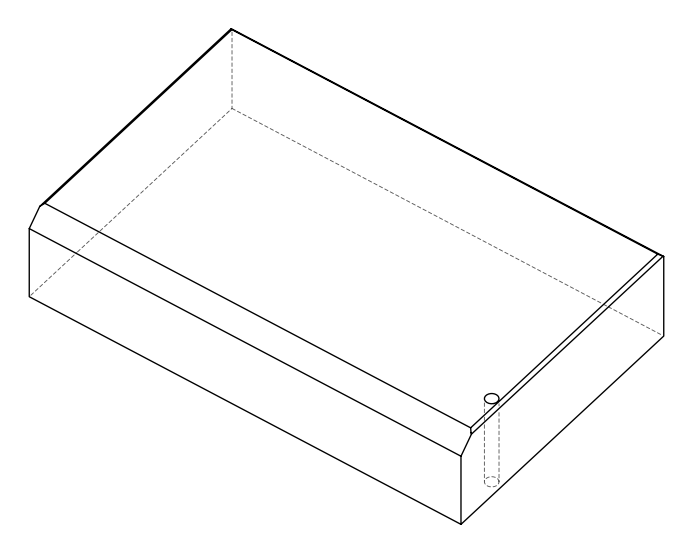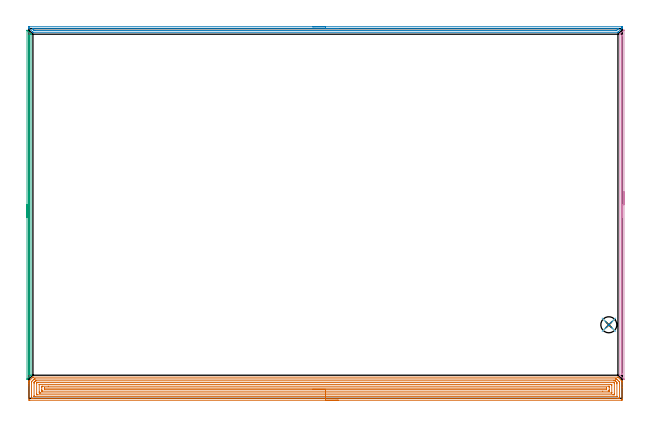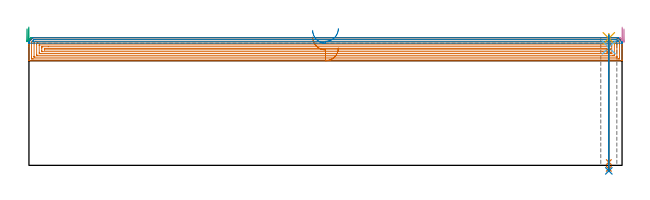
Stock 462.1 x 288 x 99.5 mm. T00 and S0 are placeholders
(PLAN: 8 operations, 4 tool changes, 43.5 min)
(1 AREA_MILL | FG_CHAMFER_SURFACE | UGT0205_001 | 26.1 min | 74864 mm3)
(2 AREA_MILL_1 | FG_CHAMFER_SURFACE_1 | UGT0205_001 | 7.52 min | 4270 mm3)
(3 AREA_MILL_2 | FG_CHAMFER_SURFACE_2 | UGT0205_001 | 4.44 min | 1290 mm3)
(4 AREA_MILL_3 | FG_CHAMFER_SURFACE_3 | UGT0205_001 | 4.45 min | 1373 mm3)
(5 SPOT_DRILL | STEP1HOLE | NXT0321_9005460120000 | 0.03 min | 0 mm3)
(6 DRILL_BLIND_HOLE_INTO_CENTER | STEP1HOLE | NXT0301_022 | 0.04 min | 135 mm3)
(7 GUN_DRILL_THROUGH_HOLE | STEP1HOLE | UGT0307_001 | 0.47 min | 1783 mm3)
(8 SPADE_DRILL_TO_ENLARGE_THROUGH_HOLE | STEP1HOLE | UGT0306_003 | 0.42 min | 10246 mm3)
(TOOL UGT0205_001 | Chamfer Mill 20 x 3 x 45 deg. | D20 FL50 Z2)
(TOOL NXT0321_9005460120000 | NC Spot Drill, 142deg, 12mm, Carbide, Uncoated | D12 PA142 FL30 Z2)
(TOOL NXT0301_022 | Carbide Drill 5.1mm [860.1-0510-015A1-MM 2214] | D5.1 PA140 FL28 Z2)
(TOOL UGT0307_001 | Gun Drill 5 mm | D5 PA130 FL24 Z1)
(TOOL UGT0306_003 | Spade Drill 12.5mm | D12.5 PA132 FL10 Z2)
(OP 1 AREA_MILL)
G17 G21 G94 G90
T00 M6
G54
G17 G0 G90 X241.05 Y-1.5 S1061 M3
G43 Z109.5 H0
Z91.5
G94 G1 X241.012 Z90.628 F250.
X240.898 Z89.764
X240.709 Z88.912
X240.447 Z88.08
X240.113 Z87.274
X239.71 Z86.5
X239.241 Z85.764
X238.71 Z85.072
X238.121 Z84.429
X237.478 Z83.84
X236.786 Z83.309
X236.05 Z82.84
X235.276 Z82.437
X234.47 Z82.103
X233.638 Z81.841
X232.786 Z81.652
X231.922 Z81.538
X231.05 Z81.5
X0.615
X0.277 Y-1.496 Z81.502
X0.01 Y-1.492 Z81.506
X0. Y-1.221 Z81.776
Y9.722 Z92.717
Y11.164 Z94.161
Y11.5 Z94.496
Y12.172 Z95.171
Y13.278 Z96.276
X0.002 Y13.392 Z96.388
X0.02 Y13.421 Z96.418
X2.987 Y16.389 Z99.385
X3.037 Y16.436 Z99.432
X3.106 Y16.499 Z99.484
X3.295 Y16.5 Z99.5
X458.805
X458.894 Y16.496 Z99.49
X458.994 Y16.406 Z99.406
X461.62 Y13.781 Z96.78
X461.827 Y13.574 Z96.571
X461.931 Y13.468 Z96.466
X462.09 Y13.299 Z96.298
X462.091 Y13.278 Z96.277
X462.1 Y12.606 Z95.605
Y11.164 Z94.161
Y8.369 Z91.365
Y-0.944 Z82.053
X462.097 Y-1.224 Z81.774
X462.09 Y-1.492 Z81.506
X461.82 Y-1.499 Z81.499
X231.05 Y-1.5 Z81.5
Y-0.086 Z82.914
X3.325
X2.431 Y-0.084 Z82.916
X2.402 Y-0.083 Z82.917
X2.01 Y-0.056 Z82.944
X2.003 Y0.341 Z83.341
X2.001 Y0.833 Z83.833
X2. Y1.233 Z84.233
X2.001 Y12.389 Z95.389
X2.003 Y12.785 Z95.785
X2.01 Y12.91 Z95.91
X2.023 Y12.961 Z95.961
X2.352 Y13.302 Z96.302
X3.295 Y14.245 Z97.245
X3.702 Y14.65 Z97.65
X4.113 Y15.056 Z98.056
X4.141 Y15.079 Z98.079
X4.161 Y15.082 Z98.082
X4.188 Y15.084 Z98.084
X5.051 Y15.086 Z98.086
X456.989 Y15.085 Z98.085
X457.019 Y15.084 Z98.084
X457.883 Y15.056 Z98.056
X457.912 Y15.033 Z98.033
X458.784 Y14.167 Z97.167
X459.698 Y13.252 Z96.252
X459.914 Y13.035 Z96.035
X460.019 Y12.925 Z95.925
X460.068 Y12.87 Z95.87
X460.09 Y12.84 Z95.84
X460.092 Y12.788 Z95.788
X460.097 Y12.389 Z95.389
X460.1 Y11.989 Z94.989
Y11.5 Z94.5
X460.099 Y0.833 Z83.833
X460.098 Y0.436 Z83.436
X460.09 Y-0.056 Z82.944
X459.726 Y-0.083 Z82.917
X459.698 Y-0.084 Z82.916
X458.836 Y-0.086 Z82.914
X231.05
Y1.329 Z84.329
X4.583
X4.188 Y1.331 Z84.331
X4.057 Y1.333 Z84.333
X4.017 Y1.335 Z84.335
X4.01 Y1.411 Z84.411
X4.005 Y1.535 Z84.535
X4.001 Y1.722 Z84.722
X4. Y1.909 Z84.909
X4.001 Y11.687 Z94.687
X4.008 Y12.389 Z95.389
X4.01 Y12.481 Z95.481
X4.044 Y12.532 Z95.532
X4.188 Y12.685 Z95.685
X4.929 Y13.429 Z96.429
X5.081 Y13.58 Z96.58
X5.153 Y13.643 Z96.643
X5.179 Y13.665 Z96.665
X5.206 Y13.666 Z96.666
X5.33 Y13.669 Z96.669
X5.579 Y13.671 Z96.671
X455.73
X456.126 Y13.67 Z96.67
X456.627 Y13.667 Z96.667
X456.816 Y13.665 Z96.665
X457.019 Y13.476 Z96.476
X457.22 Y13.278 Z96.278
X457.912 Y12.58 Z95.58
X458.09 Y12.389 Z95.389
X458.096 Y12.206 Z95.206
X458.1 Y11.5 Z94.5
Y11.313 Z94.313
X458.099 Y1.536 Z84.536
X458.091 Y1.349 Z84.349
X458.088 Y1.334 Z84.334
X458.083 Y1.332 Z84.332
X458.06 Y1.33 Z84.33
X458.011 Y1.329 Z84.329
X457.912
X231.05
Y2.743 Z85.743
X6.734
X6.079 Y2.75 Z85.75
X6.01 Y2.754 Z85.754
X6.006 Y2.851 Z85.851
X6.002 Y3.059 Z86.059
X6. Y3.474 Z86.474
Y11.5 Z94.5
X6.007 Y11.932 Z94.932
X6.01 Y12.038 Z95.038
X6.064 Y12.103 Z95.103
X6.161 Y12.203 Z95.203
X6.209 Y12.248 Z95.248
X6.297 Y12.251 Z95.251
X6.487 Y12.255 Z95.255
X6.867 Y12.257 Z95.257
X7.
X455.365
X455.693 Y12.252 Z95.252
X455.771 Y12.25 Z95.25
X455.834 Y12.206 Z95.206
X455.913 Y12.126 Z95.126
X456.09 Y11.939 Z94.939
X456.1 Y11.526 Z94.526
Y11.5 Z94.5
Y3.526 Z86.526
X456.098 Y3.068 Z86.068
X456.094 Y2.853 Z85.853
X456.09 Y2.752 Z85.752
X455.988 Y2.748 Z85.748
X455.233 Y2.743 Z85.743
X455.1
X231.05
Y4.157 Z87.157
X8.887
X8.654 Y4.159 Z87.159
X8.421 Y4.164 Z87.164
X8.01 Y4.179 Z87.179
X8.006 Y4.389 Z87.389
X8. Y5.039 Z88.039
Y10.611 Z93.611
X8.001 Y10.774 Z93.774
X8.005 Y10.814 Z93.814
X8.009 Y10.83 Z93.83
X8.034 Y10.836 Z93.836
X8.188 Y10.84 Z93.84
X8.421 Y10.843 Z93.843
X453.213
X453.446 Y10.841 Z93.841
X453.679 Y10.836 Z93.836
X454.09 Y10.821 Z93.821
X454.094 Y10.611 Z93.611
X454.1 Y9.961 Z92.961
Y4.389 Z87.389
X454.098 Y4.226 Z87.226
X454.095 Y4.186 Z87.186
X454.091 Y4.17 Z87.17
X454.066 Y4.164 Z87.164
X453.912 Y4.16 Z87.16
X453.679 Y4.157 Z87.157
X231.05
Y5.571 Z88.571
X10.44 Y5.572 Z88.572
X10.144 Y5.573 Z88.573
X10.058 Y5.576 Z88.576
X10.02 Y5.578 Z88.578
X10.01 Y5.594 Z88.594
X10.003 Y5.712 Z88.712
X10.001 Y6.167 Z89.167
X10. Y6.605 Z89.605
Y8.382 Z91.382
X10.001 Y8.833 Z91.833
X10.004 Y9.267 Z92.267
X10.01 Y9.411 Z92.411
X10.142 Y9.422 Z92.422
X10.44 Y9.426 Z92.426
X10.736 Y9.428 Z92.428
X15.061 Y9.429 Z92.429
X451.66 Y9.428 Z92.428
X451.956 Y9.427 Z92.427
X452.042 Y9.424 Z92.424
X452.08 Y9.422 Z92.422
X452.09 Y9.406 Z92.406
X452.096 Y9.288 Z92.288
X452.099 Y8.833 Z91.833
X452.1 Y8.395 Z91.395
Y6.618 Z89.618
X452.099 Y6.167 Z89.167
X452.096 Y5.733 Z88.733
X452.09 Y5.589 Z88.589
X451.958 Y5.578 Z88.578
X451.66 Y5.574 Z88.574
X451.364 Y5.572 Z88.572
X447.044 Y5.571 Z88.571
X231.05
Y6.985 Z89.985
X12.226 Y6.986 Z89.986
X12.156 Y6.988 Z89.988
X12.023 Y6.992 Z89.992
X12.01 Y7.056 Z90.056
X12.004 Y7.277 Z90.277
X12.005 Y7.944 Z90.944
X12.007 Y8. Z91.
X12.009 Y8.008 Z91.008
X12.039 Y8.011 Z91.011
X12.085 Y8.013 Z91.013
X12.156 Y8.014 Z91.014
X12.226 Y8.015 Z91.015
X449.874 Y8.014 Z91.014
X449.944 Y8.012 Z91.012
X450.077 Y8.008 Z91.008
X450.09 Y7.944 Z90.944
X450.096 Y7.723 Z90.723
X450.095 Y7.056 Z90.056
X450.093 Y7. Z90.
X450.091 Y6.992 Z89.992
X450.061 Y6.989 Z89.989
X450.015 Y6.987 Z89.987
X449.944 Y6.986 Z89.986
X449.874 Y6.985 Z89.985
X231.05
X230.178 Z90.023
X229.313 Z90.137
X228.462 Z90.326
X227.63 Z90.588
X226.824 Z90.922
X226.05 Z91.325
X225.314 Z91.794
X224.622 Z92.325
X223.979 Z92.914
X223.39 Z93.557
X222.858 Z94.25
X222.39 Z94.985
X221.987 Z95.759
X221.653 Z96.565
X221.391 Z97.397
X221.202 Z98.249
X221.088 Z99.114
X221.05 Z99.985
G0 Z109.5
M5
M2
(OP 2 AREA_MILL_1)
G17 G21 G94 G90
T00 M6
G54
G17 G0 G90 X221.05 Y289.5 S1061 M3
G43 Z109.5 H0
Z105.2
G94 G1 X221.088 Z104.328 F250.
X221.202 Z103.463
X221.391 Z102.612
X221.653 Z101.78
X221.987 Z100.974
X222.39 Z100.2
X222.858 Z99.464
X223.39 Z98.772
X223.979 Z98.129
X224.622 Z97.54
X225.314 Z97.008
X226.05 Z96.54
X226.824 Z96.137
X227.63 Z95.803
X228.462 Z95.541
X229.313 Z95.352
X230.178 Z95.238
X231.05 Z95.2
X461.931
X462.055 Y289.496 Z95.204
X462.09 Y289.493 Z95.206
X462.1 Y289.319 Z95.38
Y288.891 Z95.809
X462.099 Y288.557 Z96.137
X462.09 Y288.398 Z96.294
X461.935 Y288.235 Z96.465
X461.933 Y288.233 Z96.467
X459.252 Y285.551 Z99.147
X458.96 Y285.261 Z99.435
X458.894 Y285.204 Z99.489
X458.805 Y285.2 Z99.5
X3.295
X3.105 Y285.203 Z99.489
X2.95 Y285.35 Z99.35
X0.169 Y288.131 Z96.567
X0.075 Y288.227 Z96.472
X0.01 Y288.295 Z96.403
X0.002 Y288.46 Z96.239
X0. Y289.407 Z95.292
Y289.447 Z95.252
X0.01 Y289.494 Z95.204
X0.017 Y289.499 Z95.199
X231.05 Y289.5 Z95.2
Y288.086 Z96.614
X458.805 Y288.085 Z96.615
X458.951 Y288.084 Z96.616
X459.292 Y288.079 Z96.621
X459.138 Y287.9 Z96.8
X458.975 Y287.731 Z96.969
X458.805 Y287.555 Z97.145
X458.259 Y287.01 Z97.69
X457.912 Y286.667 Z98.033
X457.868 Y286.629 Z98.071
X457.838 Y286.621 Z98.079
X457.763 Y286.619 Z98.081
X457.019 Y286.615 Z98.085
X456.875 Y286.614 Z98.086
X4.936 Y286.615 Z98.085
X4.188 Y286.62 Z98.08
X4.143 Y286.621 Z98.079
X4.094 Y286.665 Z98.035
X3.991 Y286.763 Z97.937
X3.791 Y286.96 Z97.74
X3.4 Y287.35 Z97.35
X3.295 Y287.457 Z97.243
X2.697 Y288.079 Z96.621
X3.295 Y288.084 Z96.616
X3.44 Y288.085 Z96.615
X231.05 Y288.086 Z96.614
X231.922 Z96.652
X232.786 Z96.766
X233.638 Z96.955
X234.47 Z97.217
X235.276 Z97.551
X236.05 Z97.954
X236.786 Z98.423
X237.478 Z98.954
X238.121 Z99.543
X238.71 Z100.186
X239.241 Z100.878
X239.71 Z101.614
X240.113 Z102.388
X240.447 Z103.194
X240.709 Z104.026
X240.898 Z104.878
X241.012 Z105.743
X241.05 Z106.614
G0 Z109.5
M5
M2
(OP 3 AREA_MILL_2)
G17 G21 G94 G90
T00 M6
G54
G17 G0 G90 X-1.5 Y140.85 S1061 M3
G43 Z109.5 H0
Z106.4
G94 G1 Y140.888 Z105.528 F250.
Y141.002 Z104.664
Y141.191 Z103.812
Y141.453 Z102.98
Y141.787 Z102.174
Y142.19 Z101.4
Y142.658 Z100.664
Y143.19 Z99.972
Y143.779 Z99.329
Y144.422 Z98.74
Y145.114 Z98.208
Y145.85 Z97.74
Y146.624 Z97.337
Y147.43 Z97.003
Y148.262 Z96.741
Y149.113 Z96.552
Y149.978 Z96.438
Y150.85 Z96.4
X-1.499 Y286.686
X-1.496 Y286.756 Z96.403
X-1.492 Y286.782 Z96.404
X-1.412 Y286.713 Z96.487
X1.35 Y283.95 Z99.25
X1.533 Y283.765 Z99.43
X1.596 Y283.695 Z99.489
X1.6 Y283.503 Z99.5
Y18.197
X1.597 Y18.005 Z99.489
X1.533 Y17.935 Z99.43
X1.351 Y17.751 Z99.251
X-1.412 Y14.987 Z96.486
X-1.492 Y14.918 Z96.404
X-1.496 Y14.944 Z96.403
X-1.5 Y15.014 Z96.399
Y150.85 Z96.4
X-0.086 Z97.814
X-0.085 Y282.303 Z97.815
X-0.084 Y282.61 Z97.816
X-0.08 Y282.888 Z97.82
X-0.079 Y282.917 Z97.821
X-0.044 Y282.885 Z97.856
X0.047 Y282.795 Z97.947
X0.139 Y282.699 Z98.039
X0.179 Y282.651 Z98.079
X0.18 Y282.61 Z98.08
X0.184 Y282.303 Z98.084
X0.185 Y282.024 Z98.085
X0.186 Y281.716 Z98.086
X0.185 Y19.677 Z98.085
X0.184 Y19.399 Z98.084
X0.18 Y19.09 Z98.08
X0.179 Y19.046 Z98.079
X0.126 Y18.988 Z98.026
X-0.06 Y18.794 Z97.84
X-0.08 Y18.777 Z97.82
X-0.081 Y18.778 Z97.819
X-0.083 Y18.781 Z97.817
X-0.085 Y19.09 Z97.815
X-0.086 Y19.37 Z97.814
Y150.85
Y151.722 Z97.852
Y152.586 Z97.966
Y153.438 Z98.155
Y154.27 Z98.417
Y155.076 Z98.751
Y155.85 Z99.154
Y156.586 Z99.623
Y157.278 Z100.154
Y157.921 Z100.743
Y158.51 Z101.386
Y159.041 Z102.078
Y159.51 Z102.814
Y159.913 Z103.588
Y160.247 Z104.394
Y160.509 Z105.226
Y160.698 Z106.078
Y160.812 Z106.943
Y160.85 Z107.814
G0 Z109.5
M5
M2
(OP 4 AREA_MILL_3)
G17 G21 G94 G90
T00 M6
G54
G17 G0 G90 X463.6 Y160.85 S1061 M3
G43 Z109.5 H0
Z106.3
G94 G1 Y160.812 Z105.428 F250.
Y160.698 Z104.564
Y160.509 Z103.712
Y160.247 Z102.88
Y159.913 Z102.074
Y159.51 Z101.3
Y159.041 Z100.564
Y158.51 Z99.872
Y157.921 Z99.229
Y157.278 Z98.64
Y156.586 Z98.108
Y155.85 Z97.64
Y155.076 Z97.237
Y154.27 Z96.903
Y153.438 Z96.641
Y152.586 Z96.452
Y151.722 Z96.338
Y150.85 Z96.3
X463.599 Y14.979 Z96.299
Y14.903
X463.597 Y14.85 Z96.296
X463.593 Y14.831 Z96.298
X463.59 Y14.818 Z96.3
X463.536 Y14.86 Z96.356
X463.459 Y14.939 Z96.437
X463.42 Y14.979 Z96.477
X460.608 Y17.792 Z99.292
X460.442 Y17.96 Z99.454
X460.404 Y18.005 Z99.489
X460.4 Y18.107 Z99.5
Y283.593
X460.404 Y283.695 Z99.489
X460.442 Y283.74 Z99.453
X460.608 Y283.908 Z99.291
X463.459 Y286.761 Z96.437
X463.536 Y286.84 Z96.356
X463.59 Y286.882 Z96.3
X463.593 Y286.869 Z96.298
X463.597 Y286.85 Z96.296
X463.599 Y286.797 Z96.299
Y286.721
X463.6 Y150.85 Z96.3
X462.186 Z97.714
X462.185 Y18.821 Z97.715
X462.184 Y18.731 Z97.716
X462.181 Y18.687 Z97.719
X462.18 Y18.682 Z97.72
X462.168 Y18.692 Z97.732
X461.858 Y19.001 Z98.042
X461.821 Y19.056 Z98.079
X461.819 Y19.102 Z98.081
X461.816 Y19.202 Z98.084
X461.815 Y19.402 Z98.085
X461.814 Y19.639 Z98.086
X461.815 Y282.442 Z98.085
X461.817 Y282.573 Z98.083
X461.821 Y282.635 Z98.079
X461.824 Y282.662 Z98.076
X461.853 Y282.699 Z98.047
X461.962 Y282.807 Z97.938
X462.152 Y282.99 Z97.748
X462.179 Y283.006 Z97.721
X462.182 Y282.959 Z97.718
X462.184 Y282.699 Z97.716
X462.185 Y282.443 Z97.715
X462.186 Y150.85 Z97.714
Y149.978 Z97.752
Y149.113 Z97.866
Y148.262 Z98.055
Y147.43 Z98.317
Y146.624 Z98.651
Y145.85 Z99.054
Y145.114 Z99.523
Y144.422 Z100.054
Y143.779 Z100.643
Y143.19 Z101.286
Y142.658 Z101.978
Y142.19 Z102.714
Y141.787 Z103.488
Y141.453 Z104.294
Y141.191 Z105.126
Y141.002 Z105.978
Y140.888 Z106.843
Y140.85 Z107.714
G0 Z109.5
M5
M2
(OP 5 SPOT_DRILL)
G17 G21 G94 G90
T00 M6
G54
G17 G0 G90 X451.8 Y57.3 S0 M3
G43 Z109.5 H0
G94 G81 G98 Z98.958 F250. R102.5
G80
M5
M2
(OP 6 DRILL_BLIND_HOLE_INTO_CENTER)
G17 G21 G94 G90
T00 M6
G54
G17 G0 G90 X451.8 Y57.3 S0 M3
G43 Z109.5 H1
G94 G81 G98 Z91.85 F250. R101.5
G80
M5
M2
(OP 7 GUN_DRILL_THROUGH_HOLE)
G17 G21 G94 G90
T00 M6
G54
G17 G0 G90 X451.8 Y57.3 M8
G43 Z109.5 H0
Z99.375
S716 M3
G94 G1 Z89.094 F125. M26
G4 X.084
Z2.5 F250.
G4 X.084
Z-2.666 F125.
G4 X.084
M5
M9
G0 Z99.375
Z109.5
M2
(OP 8 SPADE_DRILL_TO_ENLARGE_THROUGH_HOLE)
G17 G21 G94 G90
T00 M6
G54
G17 G0 G90 X451.8 Y57.3 S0 M3
G43 Z109.5 H0
G94 G73 G98 Z-4.283 F250. Q11.531 R101.5
G80
M5
M2
